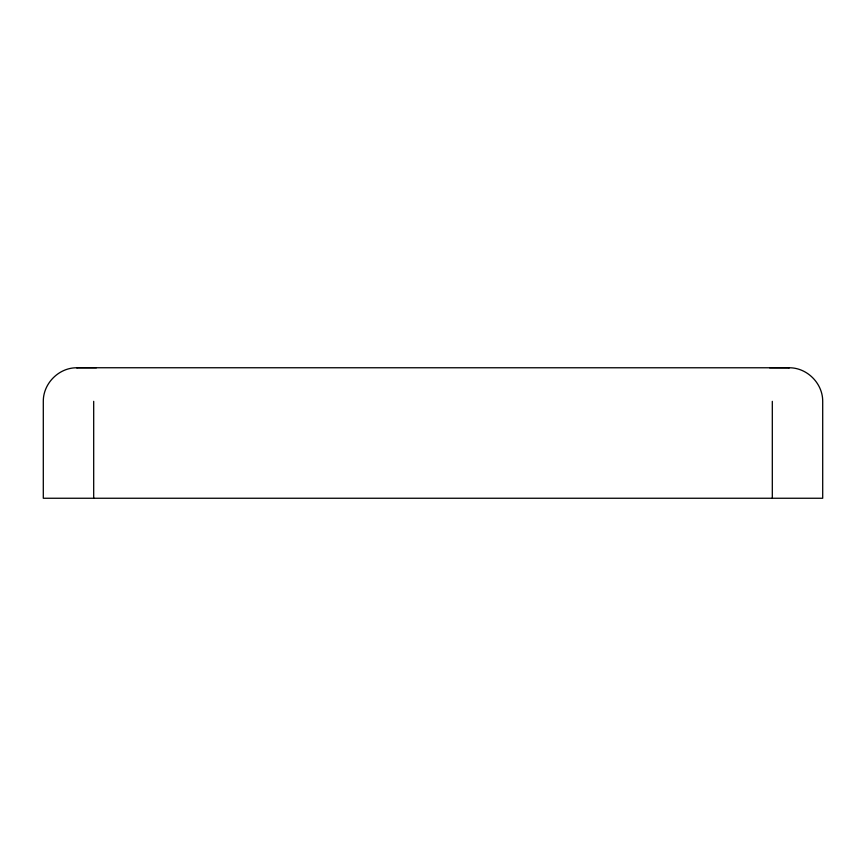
<?xml version="1.0" encoding="UTF-8"?>
<svg xmlns="http://www.w3.org/2000/svg" width="866" height="866" viewBox="0 0 866 866"><rect width="100%" height="100%" fill="white"/><g stroke="black" fill="none" stroke-linecap="round" stroke-linejoin="round"><path stroke-width="1.3" d="M76.89 367.779C58.975 367.563 43.17 383.367 43.3 401.337L43.3 498.253L822.7 498.253L822.7 401.337C822.83 383.367 807.025 367.563 789.11 367.779M96.429 367.747L76.749 367.747L789.251 367.779L769.571 367.747M772.31 401.337L772.31 498.253M93.69 401.337L93.69 498.253"/></g></svg>
